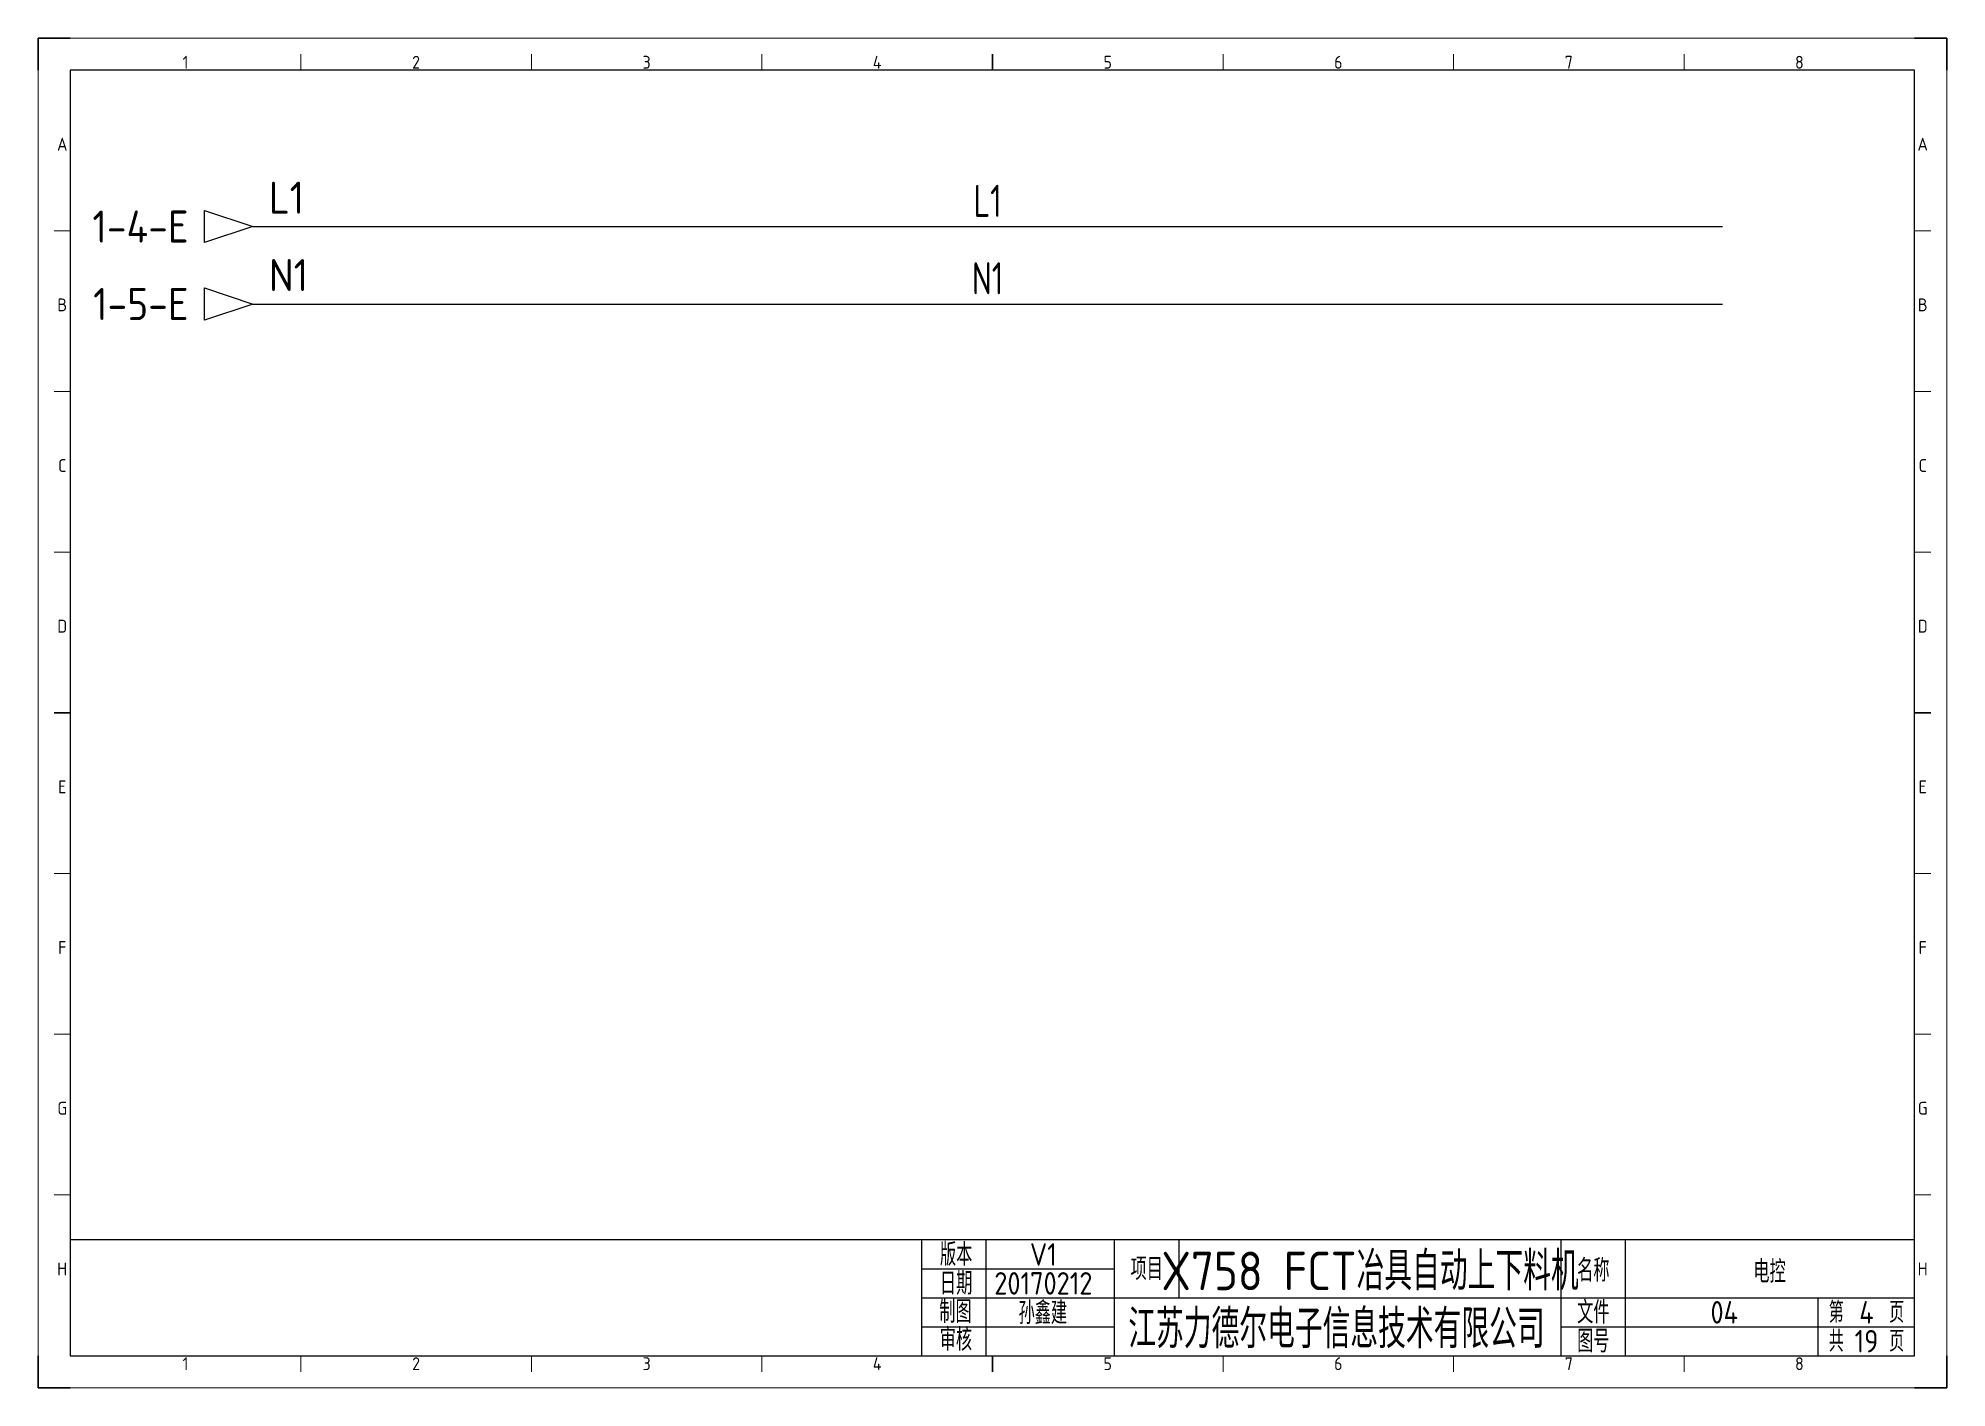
# Model space of a CAD drawing. Header units: millimetres. Extents: x 2029 to 2326, y 1387 to 1597.
import ezdxf
from ezdxf.enums import TextEntityAlignment as Align

# ---------------------------------------------------------------- set-up
doc = ezdxf.new("R2010")
doc.units = ezdxf.units.MM
for name, color, linetype in [('AE_BOR', 1, 'Continuous'), ('SYMS', 7, 'Continuous'), ('WIRENO', 72, 'Continuous'), ('WIREREF_DEST', 52, 'Continuous'), ('WIRES', 7, 'Continuous'), ('XREF', 7, 'Continuous'), ('图框_标题栏属性', 1, 'Continuous'), ('图框_标题栏文字', 6, 'Continuous')]:
    doc.layers.add(name, color=color, linetype=linetype)
doc.styles.add('ACGBTS', font='ISOCP.SHX')
doc.styles.get("Standard").update_dxf_attribs({"font": 'arial.ttf'})
doc.styles.add('WD_IEC', font='isocp2.shx', dxfattribs={"width": 0.9, "height": 4, "bigfont": 'gbcbig.shx'})
doc.styles.add('工程字', font='gbenor.shx', dxfattribs={"bigfont": 'gbcbig.shx'})

# ---------------------------------------------------------------- blocks, each defined once
blk = doc.blocks.new('Border')
for p, q in [((584, 410), (10, 410)), ((10, 410), (10, 10)), ((584, 10), (584, 410)), ((10, 10), (584, 10))]:
    blk.add_line(p, q)
at = {"layer": 'AE_BOR', "color": 1, "lineweight": 30}
for p, q in [((10, 420), (0, 420)), ((0, 420), (0, 410)), ((594, 420), (584, 420)), ((594, 410), (594, 420)), ((297, 410), (297, 415)), ((5, 210), (10, 210)), ((584, 210), (589, 210)), ((0, 0), (0, 10)), ((297, 5), (297, 10)), ((594, 0), (594, 10)), ((0, 0), (10, 0)), ((594, 0), (584, 0))]:
    blk.add_line(p, q, dxfattribs=at)
at = {"layer": 'AE_BOR', "color": 1, "lineweight": 15}
for p, q in [((0, 420), (594, 420)), ((0, 0), (0, 420)), ((594, 420), (594, 0)), ((81.75, 410), (81.75, 415)), ((153.5, 410), (153.5, 415)), ((225.25, 410), (225.25, 415)), ((368.75, 410), (368.75, 415)), ((440.5, 410), (440.5, 415)), ((512.25, 410), (512.25, 415)), ((10, 360), (5, 360)), ((589, 360), (584, 360)), ((10, 310), (5, 310)), ((589, 310), (584, 310)), ((10, 260), (5, 260)), ((589, 260), (584, 260)), ((10, 160), (5, 160)), ((589, 160), (584, 160)), ((10, 110), (5, 110)), ((589, 110), (584, 110)), ((10, 60), (5, 60)), ((589, 60), (584, 60)), ((81.75, 5), (81.75, 10)), ((153.5, 5), (153.5, 10)), ((225.25, 5), (225.25, 10)), ((368.75, 5), (368.75, 10)), ((440.5, 5), (440.5, 10)), ((512.25, 5), (512.25, 10)), ((594, 0), (0, 0))]:
    blk.add_line(p, q, dxfattribs=at)
at = {"layer": 'AE_BOR', "color": 1, "lineweight": 15, "style": 'ACGBTS'}
for s, p in [('1', (45.875, 412.5)), ('2', (117.625, 412.5)), ('3', (189.375, 412.5)), ('4', (261.125, 412.5)), ('5', (332.875, 412.5)), ('6', (404.625, 412.5)), ('7', (476.375, 412.5)), ('8', (548.125, 412.5)), ('A', (7.5, 387)), ('A', (586.5, 387)), ('B', (7.5, 337)), ('B', (586.5, 337)), ('C', (7.5, 287)), ('C', (586.5, 287)), ('D', (7.5, 237)), ('D', (586.5, 237)), ('E', (7.5, 187)), ('E', (586.5, 187)), ('F', (7.5, 137)), ('F', (586.5, 137)), ('G', (7.5, 87)), ('G', (586.5, 87)), ('H', (7.5, 37)), ('H', (586.5, 37)), ('1', (45.875, 7.5)), ('2', (117.625, 7.5)), ('3', (189.375, 7.5)), ('4', (261.125, 7.5)), ('5', (332.875, 7.5)), ('6', (404.625, 7.5)), ('7', (476.375, 7.5)), ('8', (548.125, 7.5))]:
    blk.add_text(s, height=4, dxfattribs=at).set_placement(p, align=Align.MIDDLE)
blk = doc.blocks.new('LdrDkA4')
for p, q in [((132.5, 0), (132.5, 18)), ((142.5, 0), (142.5, 18)), ((162.5, 0), (162.5, 18)), ((162.5, 0), (162.5, 18)), ((162.5, 0), (162.5, 18)), ((172.5, 18), (172.5, 13.5)), ((232, 0), (232, 18)), ((242, 0), (242, 18)), ((132.5, 13.5), (162.5, 13.5)), ((172.5, 13.5), (172.5, 9)), ((132.5, 9), (162.99, 9)), ((162.5, 9), (287, 9)), ((272, 0), (272, 9)), ((132.5, 4.5), (162.5, 4.5)), ((232, 4.5), (287, 4.5)), ((142.5, 2.09), (142.5, 2.09)), ((142.5, 2.09), (142.5, 2.09))]:
    blk.add_line(p, q)
blk.add_lwpolyline([(132.5, 18), (0, 18), (0, 0), (132.5, 0)], close=True)
blk.add_lwpolyline([(132.5, 0), (287, 0), (287, 18), (132.5, 18)])
at = {"flags": 9}
blk.add_attdef('WD_TB', (0, 0), '', height=2.5, dxfattribs=at)
at = {"layer": '图框_标题栏属性', "style": '工程字'}
for tag, height, p in [('版本', 3.5, (151.42, 15.75)), ('项目', 6, (202.25, 13.5)), ('名称', 3.5, (264.42, 13.27)), ('日期', 3.5, (151.42, 11.25)), ('制图', 3.5, (151.34, 6.85)), ('公司名称', 6, (197.03, 4.5)), ('文件', 3.5, (257.37, 6.75)), ('页数', 3.5, (279.5, 6.75)), ('审核', 3.5, (151.65, 2.36)), ('图号', 3.5, (257.37, 2.25)), ('总数', 3.5, (279.5, 2.25))]:
    blk.add_attdef(tag, text='', height=height, dxfattribs=at).set_placement(p, align=Align.MIDDLE)
at = {"layer": '图框_标题栏文字', "style": '工程字'}
for s, height, p in [('版本', 3.5, (137.85, 15.75)), ('项目', 3.5, (167.5, 13.5)), ('名称', 3.5, (237, 13.27)), ('日期', 3.5, (137.85, 11.25)), ('制图', 3.5, (137.75, 6.85)), ('文件', 3.5, (237, 6.75)), ('第    页', 3.25, (279.5, 6.75)), ('审核', 3.5, (137.81, 2.51)), ('图号', 3.5, (237, 2.25)), ('共    页', 3.25, (279.5, 2.25))]:
    blk.add_text(s, height=height, dxfattribs=at).set_placement(p, align=Align.MIDDLE_CENTER)
blk = doc.blocks.new('HA1D3')
blk.add_lwpolyline([(0, 0), (-3.75, -1.25), (-3.75, 1.25)], close=True)
at = {"style": 'WD_IEC'}
for tag, p, height, flags in [('WIRENO', (1.25, 1), 2.5, 8), ('X1TERM01', (0, 0), 0.32, 1)]:
    blk.add_attdef(tag, p, '', height=height, dxfattribs=dict(at, flags=flags))
at = {"style": 'WD_IEC', "flags": 1}
blk.add_attdef('SIGCODE', text='', height=1, dxfattribs=at).set_placement((-2.5, 1.8), align=Align.RIGHT)
at = {"style": 'WD_IEC'}
blk.add_attdef('XREF', text='', height=2.5, dxfattribs=at).set_placement((-5, 0), align=Align.MIDDLE_RIGHT)
blk.add_attdef('DESC1', text='', height=2.5, dxfattribs=at).set_placement((1.25, -1), align=Align.TOP_LEFT)
blk = doc.blocks.new('WD_WNH')
at = {"linetype": 'Continuous', "style": 'WD_IEC', "width": 0.8}
blk.add_attdef('WIRENO', text='', height=2.5, dxfattribs=at).set_placement((0, 0.75), align=Align.CENTER)
at = {"style": 'WD_IEC', "flags": 1}
for tag, p in [('W08USER', (0, 0.375)), ('W04USER', (0, 0.875)), ('W05USER', (0, 0.75)), ('W09USER', (0, 0.25)), ('W03USER', (0, 1)), ('W06USER', (0, 0.625)), ('W07USER', (0, 0.5)), ('W02USER', (0, 1.125)), ('W01USER', (0, 1.25)), ('W10USER', (0, 0.125))]:
    blk.add_attdef(tag, text='', height=0.08, dxfattribs=at).set_placement(p, align=Align.CENTER)

msp = doc.modelspace()

# ---------------------------------------------------------------- linework, layer by layer
at = {"layer": 'WIRES'}
for p, q in [((2062.7, 1568.1), (2291.39, 1568.1)), ((2062.7, 1556.05), (2291.39, 1556.05))]:
    msp.add_line(p, q, dxfattribs=at)

# ---------------------------------------------------------------- block references
msp.add_blockref('LdrDkA4', (2034.29, 1392.42)).add_auto_attribs({'总数': '19', '页数': '4', '文件': '04', '名称': '电控', '公司名称': '江苏力德尔电子信息技术有限公司', '项目': 'X758 FCT冶具自动上下料机', '制图': '孙鑫建', '日期': '20170212', '版本': 'V1'})
at = {"layer": 'AE_BOR', "xscale": 0.5, "yscale": 0.5, "zscale": 0.5}
msp.add_blockref('Border', (2029.29, 1387.42), dxfattribs=at)
at = {"layer": 'SYMS'}
ref = msp.add_blockref('HA1D3', (2062.7, 1568.1), dxfattribs=dict(at, xscale=2, yscale=2, zscale=2))
ref.add_attrib('XREF', '1-4-E', dxfattribs={"layer": 'XREF', "height": 5, "style": 'WD_IEC'}).set_placement((2052.7, 1568.1), align=Align.MIDDLE_RIGHT)
ref.add_attrib('WIRENO', 'L1', (2065.2, 1570.1), dxfattribs={"layer": 'WIREREF_DEST', "height": 5, "style": 'WD_IEC', "flags": 8})
ref = msp.add_blockref('HA1D3', (2062.7, 1556.05), dxfattribs=dict(at, xscale=2, yscale=2, zscale=2))
ref.add_attrib('XREF', '1-5-E', dxfattribs={"layer": 'XREF', "height": 5, "style": 'WD_IEC'}).set_placement((2052.7, 1556.05), align=Align.MIDDLE_RIGHT)
ref.add_attrib('WIRENO', 'N1', (2065.2, 1558.05), dxfattribs={"layer": 'WIREREF_DEST', "height": 5, "style": 'WD_IEC', "flags": 8})
at = {"layer": 'WIRENO'}
ref = msp.add_blockref('WD_WNH', (2177.04, 1568.1), dxfattribs=dict(at, xscale=2, yscale=2, zscale=2))
ref.add_attrib('WIRENO', 'L1', dxfattribs={"linetype": 'Continuous', "height": 5, "style": 'WD_IEC', "width": 0.8}).set_placement((2177.04, 1569.6), align=Align.CENTER)
ref = msp.add_blockref('WD_WNH', (2177.04, 1556.05), dxfattribs=dict(at, xscale=2, yscale=2, zscale=2))
ref.add_attrib('WIRENO', 'N1', dxfattribs={"linetype": 'Continuous', "height": 5, "style": 'WD_IEC', "width": 0.8}).set_placement((2177.04, 1557.55), align=Align.CENTER)

doc.saveas('drawing.dxf')
